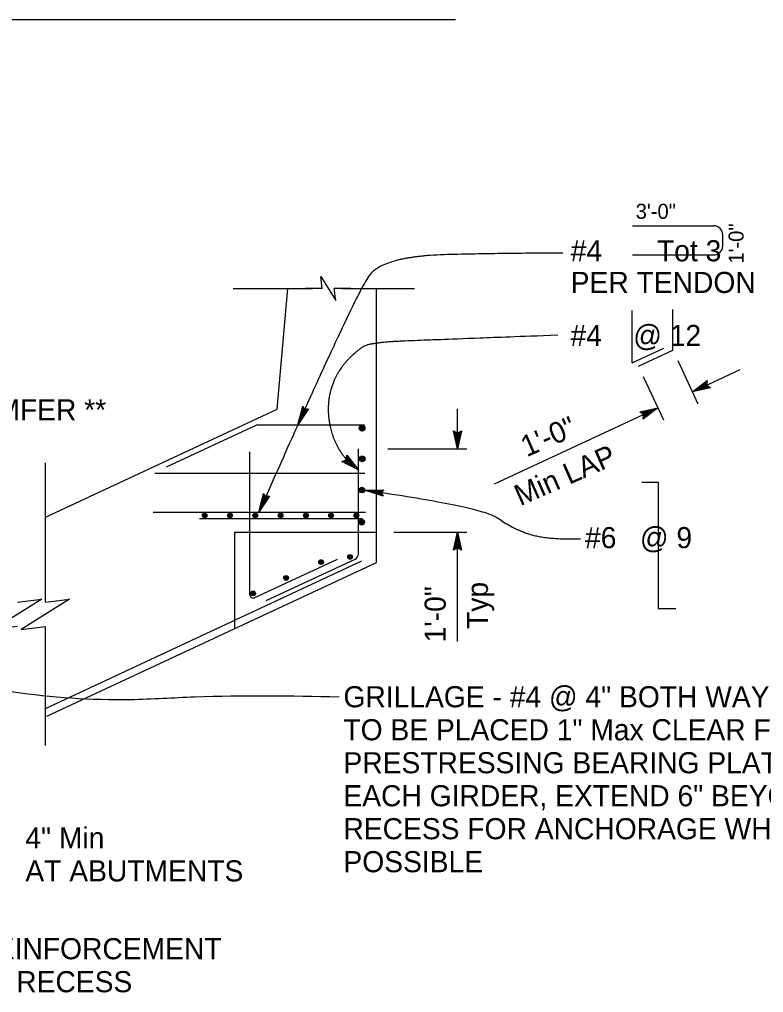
# Model space of a CAD drawing. Extents: x -893 to 867, y -474 to 712.
# Drawn here: x -300.5 to -53.8, y 26.5 to 349.1 of the extents above; entities that cross this region are included whole.
import ezdxf

# ---------------------------------------------------------------- set-up
doc = ezdxf.new("R2010")
doc.units = 0
for name, color, linetype in [('14 Ramp Anno', 7, 'Continuous'), ('51 Stage 1', 7, 'Continuous'), ('56 Stage 3 Anno', 7, 'Continuous'), ('57 Undefined', 7, 'Continuous'), ('60 Nongeo Data', 7, 'Continuous')]:
    doc.layers.add(name, color=color, linetype=linetype)

msp = doc.modelspace()

# ---------------------------------------------------------------- linework, layer by layer
at = {"layer": '14 Ramp Anno'}
for p, q in [((-208.19, 214.71), (-206.59, 220.9)), ((-208.19, 214.71), (-206.41, 220.64)), ((-206.24, 220.39), (-208.19, 214.71)), ((-206.06, 220.13), (-208.19, 214.71)), ((-204.66, 220.04), (-208.19, 214.71)), ((-204.97, 220), (-208.19, 214.71)), ((-208.19, 214.71), (-205.28, 219.96)), ((-208.19, 214.71), (-205.58, 219.92)), ((-205.89, 219.88), (-208.19, 214.71)), ((-206.24, 220.39), (-206.59, 220.9)), ((-205.89, 219.88), (-206.24, 220.39)), ((-205.28, 219.96), (-205.89, 219.88)), ((-205.28, 219.96), (-204.66, 220.04)), ((-221.18, 185.78), (-219.58, 191.97)), ((-221.18, 185.78), (-219.41, 191.71)), ((-219.24, 191.46), (-221.18, 185.78)), ((-219.06, 191.2), (-221.18, 185.78)), ((-217.66, 191.11), (-221.18, 185.78)), ((-217.97, 191.07), (-221.18, 185.78)), ((-221.18, 185.78), (-218.27, 191.03)), ((-221.18, 185.78), (-218.58, 190.99)), ((-218.89, 190.95), (-221.18, 185.78)), ((-219.24, 191.46), (-219.58, 191.97)), ((-218.89, 190.95), (-219.24, 191.46)), ((-218.27, 191.03), (-218.89, 190.95)), ((-218.27, 191.03), (-217.66, 191.11)), ((-186.06, 193), (-179.67, 193.14)), ((-180.46, 192.2), (-186.06, 193)), ((-179.97, 191.06), (-186.06, 193)), ((-180.07, 192.67), (-186.06, 193)), ((-186.06, 193), (-180.22, 191.63)), ((-180.09, 191.35), (-186.06, 193)), ((-186.06, 193), (-180.34, 191.91)), ((-180.27, 192.43), (-186.06, 193)), ((-186.06, 193), (-179.87, 192.91)), ((-180.46, 192.2), (-180.07, 192.67)), ((-180.22, 191.63), (-180.46, 192.2)), ((-180.22, 191.63), (-179.97, 191.06)), ((-180.07, 192.67), (-179.67, 193.14))]:
    msp.add_line(p, q, dxfattribs=at)
at = {"layer": '56 Stage 3 Anno'}
for p, q in [((-82.2, 236.06), (-75.51, 221.71)), ((-77.36, 225.69), (-61.56, 233.05)), ((-93.69, 230.71), (-86.99, 216.35)), ((-77.36, 225.69), (-72.48, 229.43)), ((-72.48, 229.43), (-72.65, 227.89)), ((-72.48, 229.43), (-72.48, 229.43)), ((-71.36, 227.01), (-77.36, 225.69)), ((-71.7, 227.24), (-76.11, 226.27)), ((-76.1, 226.28), (-72.54, 229)), ((-74.85, 226.85), (-72.56, 228.62)), ((-72.07, 227.47), (-74.85, 226.85)), ((-73.6, 227.44), (-72.62, 228.19)), ((-72.37, 227.71), (-73.6, 227.44)), ((-72.65, 227.89), (-71.36, 227.01)), ((-71.36, 227.01), (-71.36, 227.01)), ((-77.36, 225.69), (-77.36, 225.69)), ((-155.23, 206.73), (-155.23, 219.99)), ((-142.96, 195.1), (-88.85, 220.33)), ((-94.85, 219.01), (-88.85, 220.33)), ((-94.51, 218.78), (-90.1, 219.75)), ((-88.85, 220.33), (-93.72, 216.59)), ((-90.11, 219.74), (-93.66, 217.01)), ((-88.85, 220.33), (-88.85, 220.33)), ((-93.56, 218.13), (-94.85, 219.01)), ((-94.85, 219.01), (-94.85, 219.01)), ((-94.14, 218.55), (-91.35, 219.16)), ((-93.84, 218.31), (-92.61, 218.58)), ((-93.72, 216.59), (-93.56, 218.13)), ((-93.72, 216.59), (-93.72, 216.59)), ((-91.35, 219.16), (-93.65, 217.4)), ((-92.61, 218.58), (-93.59, 217.83)), ((-155.23, 206.73), (-156.56, 212.73)), ((-156.56, 212.73), (-156.56, 212.73)), ((-156.56, 212.73), (-155.23, 211.93)), ((-155.23, 208.12), (-156.2, 212.49)), ((-155.23, 209.49), (-155.85, 212.31)), ((-155.23, 210.87), (-155.49, 212.08)), ((-155.23, 211.93), (-153.89, 212.73)), ((-153.89, 212.73), (-155.23, 206.73)), ((-154.25, 212.51), (-155.23, 208.11)), ((-154.6, 212.28), (-155.23, 209.49)), ((-154.95, 212.1), (-155.23, 210.87)), ((-153.89, 212.73), (-153.89, 212.73)), ((-178.38, 206.73), (-152.18, 206.73)), ((-155.23, 206.73), (-155.23, 206.73)), ((-192.14, 203.07), (-191.92, 204.62)), ((-192.1, 203.4), (-191.31, 202.42)), ((-192.02, 203.78), (-190.23, 201.55)), ((-191.98, 204.21), (-189.15, 200.69)), ((-191.92, 204.62), (-191.92, 204.62)), ((-191.92, 204.62), (-188.08, 199.82)), ((-193.59, 202.53), (-192.14, 203.07)), ((-188.08, 199.82), (-193.59, 202.53)), ((-193.59, 202.53), (-193.59, 202.53)), ((-189.16, 200.69), (-193.18, 202.67)), ((-190.23, 201.55), (-192.83, 202.83)), ((-191.31, 202.42), (-192.42, 202.96)), ((-188.08, 199.82), (-188.08, 199.82)), ((-176.36, 179.11), (-152.18, 179.11)), ((-156.57, 173.11), (-155.23, 179.11)), ((-156.21, 173.32), (-155.23, 177.73)), ((-155.23, 142.91), (-155.23, 179.11)), ((-155.23, 179.11), (-155.23, 179.11)), ((-155.23, 179.11), (-153.9, 173.11)), ((-155.23, 177.72), (-154.26, 173.34)), ((-155.85, 173.56), (-155.23, 176.34)), ((-155.51, 173.73), (-155.23, 174.96)), ((-155.23, 176.34), (-154.6, 173.52)), ((-155.23, 174.96), (-154.96, 173.75)), ((-155.23, 173.91), (-156.57, 173.11)), ((-156.57, 173.11), (-156.57, 173.11)), ((-153.9, 173.11), (-155.23, 173.91)), ((-153.9, 173.11), (-153.9, 173.11))]:
    msp.add_line(p, q, dxfattribs=at)
msp.add_open_spline([(-122.02, 244.4), (-135.44, 243.92), (-148.86, 243.4), (-162.27, 242.89), (-166.47, 242.73), (-170.66, 242.56), (-174.85, 242.39), (-175.65, 242.35), (-176.45, 242.31), (-177.25, 242.26), (-178.05, 242.21), (-178.85, 242.14), (-179.64, 242.05), (-180.44, 241.97), (-181.24, 241.88), (-182.03, 241.77), (-182.43, 241.71), (-182.83, 241.65), (-183.22, 241.59), (-183.62, 241.52), (-184.02, 241.45), (-184.42, 241.38), (-184.89, 241.29), (-185.35, 241.14), (-185.8, 240.95), (-186.25, 240.76), (-186.67, 240.53), (-187.07, 240.25), (-187.48, 239.97), (-187.89, 239.68), (-188.27, 239.36), (-188.67, 239.03), (-189.06, 238.7), (-189.45, 238.36), (-189.8, 238.05), (-190.15, 237.73), (-190.49, 237.41), (-190.83, 237.1), (-191.15, 236.77), (-191.46, 236.44), (-192.08, 235.79), (-192.66, 235.12), (-193.2, 234.41), (-193.75, 233.71), (-194.24, 232.98), (-194.7, 232.22), (-194.94, 231.83), (-195.16, 231.44), (-195.37, 231.05), (-195.59, 230.64), (-195.79, 230.23), (-195.99, 229.81), (-196.28, 229.19), (-196.53, 228.56), (-196.76, 227.92), (-197, 227.29), (-197.19, 226.65), (-197.36, 225.99), (-197.69, 224.68), (-197.92, 223.37), (-198.03, 222.03), (-198.15, 220.71), (-198.16, 219.38), (-198.06, 218.06), (-198.02, 217.41), (-197.95, 216.76), (-197.85, 216.11), (-197.75, 215.47), (-197.64, 214.84), (-197.5, 214.21), (-197.29, 213.28), (-197.04, 212.37), (-196.75, 211.47), (-196.46, 210.56), (-196.12, 209.68), (-195.72, 208.81), (-195.3, 207.92), (-194.84, 207.05), (-194.32, 206.22), (-194.04, 205.78), (-193.76, 205.35), (-193.45, 204.93), (-193.14, 204.49), (-192.8, 204.06), (-192.47, 203.64), (-191.81, 202.82), (-191.12, 202.07), (-190.34, 201.35), (-189.67, 200.72), (-188.92, 200.17), (-188.08, 199.82)], degree=3, dxfattribs=at)
msp.add_spline([(-194.56, 124.43), (-242.35, 124.43), (-263.72, 123.56), (-302.5, 126.08), (-326.26, 130.05), (-347.88, 128.93), (-357.71, 112.36), (-360.79, 102.82)], degree=3, dxfattribs=at)
at = {"layer": '57 Undefined'}
msp.add_line((-678.8, 349.12), (-155.89, 349.12), dxfattribs=at)
for centre, start, end in [((-70.28, 277.7), 0, 90), ((-70.28, 274.05), 270, 0)]:
    msp.add_arc(centre, 3, start, end, dxfattribs=at)
for points in [[(-120.34, 271.64), (-136.17, 271.64), (-179.61, 270.7), (-189.23, 257.97), (-219.77, 188.78)], [(-114.45, 176.82), (-125.62, 176.51), (-137.11, 180.24), (-147.04, 187.38), (-186.06, 193)]]:
    msp.add_open_spline(points, degree=2, dxfattribs=at)
at = {"layer": '60 Nongeo Data'}
for p, q in [((-97.2, 280.7), (-70.28, 280.7)), ((-67.28, 274.05), (-67.28, 277.7)), ((-97.2, 271.05), (-70.28, 271.05)), ((-229.64, 259.94), (-203.32, 259.94)), ((-215.08, 219.92), (-211.57, 259.94)), ((-200.14, 259.94), (-205.64, 259.94)), ((-190.64, 259.94), (-196.14, 259.94)), ((-193.6, 259.94), (-169.51, 259.94)), ((-182.08, 169.11), (-182.08, 259.94)), ((-97.3, 235.23), (-97.3, 252.66)), ((-83.8, 239.5), (-83.8, 253)), ((-97.3, 235.23), (-86.81, 240.12)), ((-95.29, 234.14), (-83.8, 239.5)), ((-291.89, 184.1), (-215.08, 219.92)), ((-251.75, 200.74), (-221.8, 214.71)), ((-221.8, 214.71), (-186.11, 214.71)), ((-188.08, 172), (-188.08, 206.73)), ((-224.08, 158.26), (-224.08, 205.8)), ((-291.92, 157.81), (-291.92, 202.16)), ((-255.68, 198.68), (-186.02, 198.68)), ((-94.19, 195.74), (-88.74, 195.74)), ((-88.74, 195.74), (-88.74, 153.8)), ((-256.22, 185.76), (-185.8, 185.76)), ((-239.1, 184.6), (-239.1, 184.6)), ((-230.72, 184.6), (-230.72, 184.6)), ((-222.33, 184.6), (-222.33, 184.6)), ((-213.95, 184.6), (-213.95, 184.6)), ((-205.56, 184.6), (-205.56, 184.6)), ((-197.18, 184.6), (-197.18, 184.6)), ((-188.8, 184.6), (-188.8, 184.6)), ((-240.81, 183.6), (-186.82, 183.6)), ((-229.08, 147.19), (-229.08, 179.11)), ((-229.08, 179.11), (-182.08, 179.11)), ((-291.92, 120.64), (-186.97, 169.58)), ((-291.44, 118.11), (-182.08, 169.11)), ((-222.65, 157.36), (-195.1, 170.2)), ((-218.71, 156.44), (-189.23, 170.18)), ((-291.92, 155.88), (-291.92, 166.88)), ((-88.74, 153.8), (-82.89, 153.8)), ((-291.92, 136.88), (-291.92, 147.88)), ((-291.92, 108.37), (-291.92, 145))]:
    msp.add_line(p, q, dxfattribs=at)
for points in [[(-200.14, 259.94), (-200.64, 263.94), (-195.64, 255.94), (-196.14, 259.94)], [(-301.15, 155.95), (-293.15, 156.95), (-309.15, 146.95), (-301.15, 147.95)], [(-291.92, 155.88), (-283.92, 156.88), (-299.92, 146.88), (-291.92, 147.88)]]:
    msp.add_lwpolyline(points, dxfattribs=at)
for centre, radius in [((-186.91, 213.57), 0.937), ((-186.91, 213.57), 0.825), ((-186.91, 213.57), 0.712), ((-186.91, 213.57), 0.6), ((-186.91, 213.57), 0.487), ((-186.91, 213.57), 0.375), ((-186.91, 213.57), 0.262), ((-186.91, 213.57), 0.112), ((-186.86, 203.42), 0.937), ((-186.86, 203.42), 0.825), ((-186.86, 203.42), 0.712), ((-186.86, 203.42), 0.6), ((-186.86, 203.42), 0.487), ((-186.86, 203.42), 0.375), ((-186.86, 203.42), 0.262), ((-186.86, 203.42), 0.112), ((-186.99, 193.1), 0.937), ((-186.99, 193.1), 0.825), ((-186.99, 193.1), 0.712), ((-186.99, 193.1), 0.6), ((-186.99, 193.1), 0.487), ((-186.99, 193.1), 0.375), ((-186.99, 193.1), 0.262), ((-186.99, 193.1), 0.112), ((-239.1, 184.6), 0.781), ((-239.1, 184.6), 0.687), ((-239.1, 184.6), 0.594), ((-239.1, 184.6), 0.5), ((-239.1, 184.6), 0.406), ((-239.1, 184.6), 0.312), ((-239.1, 184.6), 0.219), ((-239.1, 184.6), 0.0937), ((-230.72, 184.6), 0.781), ((-230.72, 184.6), 0.687), ((-230.72, 184.6), 0.594), ((-230.72, 184.6), 0.5), ((-230.72, 184.6), 0.406), ((-230.72, 184.6), 0.312), ((-230.72, 184.6), 0.219), ((-230.72, 184.6), 0.0937), ((-222.33, 184.6), 0.781), ((-222.33, 184.6), 0.687), ((-222.33, 184.6), 0.594), ((-222.33, 184.6), 0.5), ((-222.33, 184.6), 0.406), ((-222.33, 184.6), 0.312), ((-222.33, 184.6), 0.219), ((-222.33, 184.6), 0.0937), ((-213.95, 184.6), 0.781), ((-213.95, 184.6), 0.687), ((-213.95, 184.6), 0.594), ((-213.95, 184.6), 0.5), ((-213.95, 184.6), 0.406), ((-213.95, 184.6), 0.312), ((-213.95, 184.6), 0.219), ((-213.95, 184.6), 0.0937), ((-205.56, 184.6), 0.781), ((-205.56, 184.6), 0.687), ((-205.56, 184.6), 0.594), ((-205.56, 184.6), 0.5), ((-205.56, 184.6), 0.406), ((-205.56, 184.6), 0.312), ((-205.56, 184.6), 0.219), ((-205.56, 184.6), 0.0937), ((-197.18, 184.6), 0.781), ((-197.18, 184.6), 0.687), ((-197.18, 184.6), 0.594), ((-197.18, 184.6), 0.5), ((-197.18, 184.6), 0.406), ((-197.18, 184.6), 0.312), ((-197.18, 184.6), 0.219), ((-197.18, 184.6), 0.0937), ((-188.8, 184.6), 0.781), ((-188.8, 184.6), 0.687), ((-188.8, 184.6), 0.594), ((-188.8, 184.6), 0.5), ((-188.8, 184.6), 0.406), ((-188.8, 184.6), 0.312), ((-188.8, 184.6), 0.219), ((-188.8, 184.6), 0.0937), ((-187.05, 182.44), 0.937), ((-187.05, 182.44), 0.825), ((-187.05, 182.44), 0.712), ((-187.05, 182.44), 0.6), ((-187.05, 182.44), 0.487), ((-187.05, 182.44), 0.375), ((-187.05, 182.44), 0.262), ((-187.05, 182.44), 0.112), ((-190.9, 170.91), 0.781), ((-190.9, 170.91), 0.687), ((-190.9, 170.91), 0.594), ((-190.9, 170.91), 0.5), ((-190.9, 170.91), 0.406), ((-190.9, 170.91), 0.312), ((-190.9, 170.91), 0.219), ((-190.9, 170.91), 0.0937), ((-200.52, 169.19), 0.781), ((-200.52, 169.19), 0.687), ((-200.52, 169.19), 0.594), ((-200.52, 169.19), 0.5), ((-200.52, 169.19), 0.406), ((-200.52, 169.19), 0.312), ((-200.52, 169.19), 0.219), ((-200.52, 169.19), 0.0937), ((-212.1, 163.93), 0.781), ((-212.1, 163.93), 0.687), ((-212.1, 163.93), 0.594), ((-212.1, 163.93), 0.5), ((-212.1, 163.93), 0.406), ((-212.1, 163.93), 0.312), ((-212.1, 163.93), 0.219), ((-212.1, 163.93), 0.0937), ((-223.04, 158.79), 0.781), ((-223.04, 158.79), 0.687), ((-223.04, 158.79), 0.594), ((-223.04, 158.79), 0.5), ((-223.04, 158.79), 0.406), ((-223.04, 158.79), 0.312), ((-223.04, 158.79), 0.219), ((-223.04, 158.79), 0.0937)]:
    msp.add_circle(centre, radius, dxfattribs=at)
for centre, radius, start, end in [((-190.08, 172), 2, 295.0001, 0), ((-223.08, 158.26), 1, 180, 294.9999)]:
    msp.add_arc(centre, radius, start, end, dxfattribs=at)

# ---------------------------------------------------------------- texts
at = {"layer": '51 Stage 1'}
msp.add_text('6" CHAMFER **', height=7, dxfattribs=at).set_placement((-339.08, 216.2))
at = {"layer": '57 Undefined'}
for s, height, p in [('3\'-0"', 5, (-96.17, 283.01)), ('#4       Tot 3', 7, (-117.73, 268.93)), ('PER TENDON', 7, (-117.73, 258.43)), ('#4    @ 12', 7, (-117.79, 240.85)), ('#6   @ 9', 7, (-112.98, 173.81)), ('GRILLAGE - #4 @ 4" BOTH WAYS', 7, (-193.09, 121.06)), ('TO BE PLACED 1" Max CLEAR FROM', 7, (-193.09, 110.12)), ('PRESTRESSING BEARING PLATE AT', 7, (-193.09, 99.18)), ('EACH GIRDER, EXTEND 6" BEYOND', 7, (-193.09, 88.24)), ('RECESS FOR ANCHORAGE WHERE', 7, (-193.09, 77.31)), ('4" Min', 7, (-298.58, 74.26)), ('POSSIBLE', 7, (-193.09, 66.37)), ('AT ABUTMENTS', 7, (-298.58, 63.32)), ('END DIAPHRAGM REINFORCEMENT', 7, (-396.8, 37.52)), ('MAY BE SPLICED AT RECESS', 7, (-396.8, 26.58))]:
    msp.add_text(s, height=height, dxfattribs=at).set_placement(p)
for s, height, rotation, p in [('1\'-0"', 5, 90, (-60.38, 268.16)), ('1\'-0"', 7, 23.665, (-132.33, 203.93)), ('Min LAP', 7, 23.665, (-134.46, 187.71)), ('Typ', 7, 90, (-145.16, 147.03)), ('1\'-0"', 7, 90, (-159.16, 142.57))]:
    msp.add_text(s, height=height, rotation=rotation, dxfattribs=at).set_placement(p)

doc.saveas('drawing.dxf')
